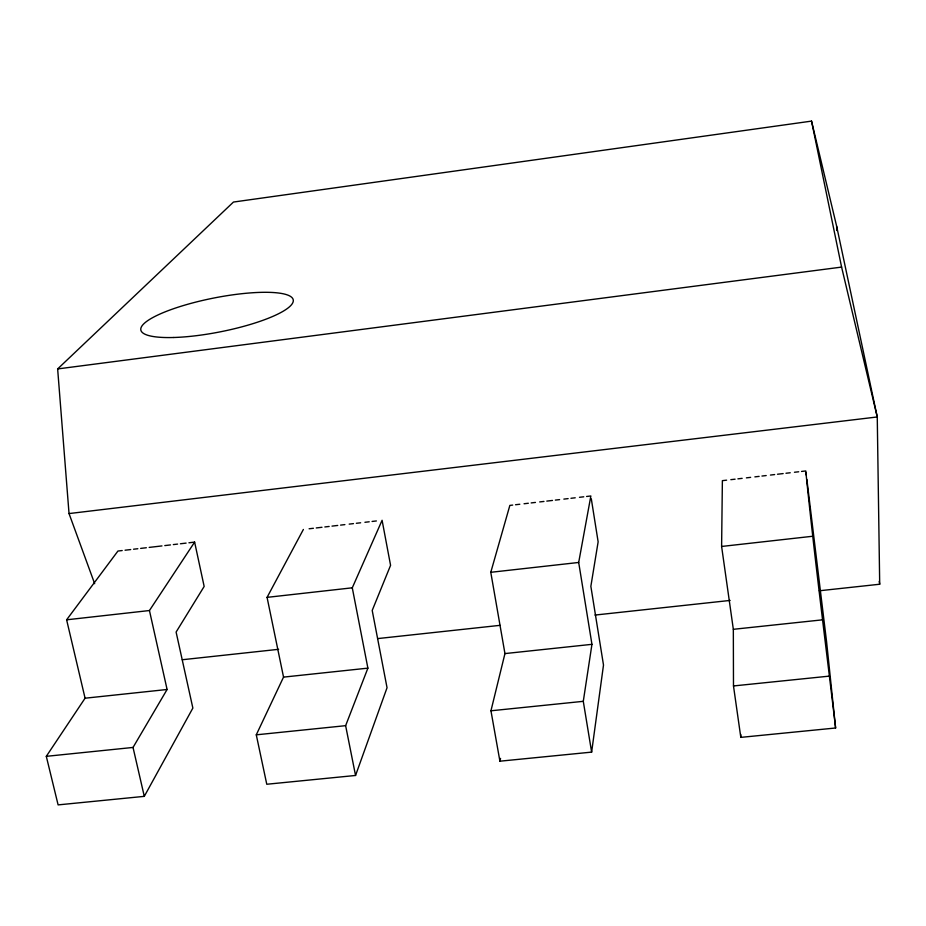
<?xml version="1.0" encoding="UTF-8"?>
<svg xmlns="http://www.w3.org/2000/svg" width="926" height="926" viewBox="0 0 926 926"><rect width="100%" height="100%" fill="white"/><g stroke="black" fill="none" stroke-linecap="round" stroke-linejoin="round"><path stroke-width="1.39" d="M806.859 479.436L826.571 641.683L835.611 727.998L740.812 737.374L733.485 685.946L733.334 629.31L721.609 546.456L722.373 480.663L726.609 480.166M512.691 505.075L509.856 505.411L490.78 572.303L504.948 653.582L490.954 710.786L499.913 761.195L591.633 752.12L603.497 665.053L590.857 586.332L598.138 541.837L591.297 498.755M591.633 752.12L583.287 701.329L591.945 644.334L578.692 562.464L590.857 495.977L586.598 496.475M499.913 761.195L500.549 758.382M355.549 775.467L387.045 687.74L372.206 610.442L390.575 565.335L382.091 520.285L352.285 587.813L367.888 668.144L345.63 725.671L355.549 775.467L266.769 784.253L256.282 734.827L283.541 677.114L267.07 597.363L303.381 529.452M122.197 550.553L117.938 551.039L66.614 619.807L85.076 698.204L46.3 756.334L58.107 804.891L144.294 796.36L192.863 708.077L176.102 632.064L204.16 586.447L194.622 542.115L188.939 542.775M144.294 796.36L133.031 747.444L167.097 689.488L149.445 610.535L194.622 542.115M94.672 583.704L69.033 513.571L57.643 368.93L233.456 202.053L811.535 121.109L836.641 226.21L877.258 416.966L879.7 584.237L819.302 590.776M57.643 368.93L841.595 267.093L877.258 416.966L69.033 513.571M125.045 550.218L130.716 549.558M133.564 549.222L137.824 548.724M140.659 548.4L146.343 547.741M149.179 547.405L161.957 545.923M164.805 545.588L170.477 544.928M173.324 544.592L177.584 544.094M180.42 543.77L186.103 543.111M309.11 528.781L313.405 528.283M316.264 527.947L321.982 527.288M324.852 526.952L329.147 526.454M332.006 526.118L337.724 525.447M340.594 525.111L344.889 524.614M349.183 524.116L353.466 523.618M356.336 523.283L360.631 522.785M364.925 522.287L369.219 521.789M372.078 521.454L376.373 520.956M515.539 504.739L519.799 504.253M524.058 503.756L528.329 503.258M531.165 502.922L535.436 502.424M539.696 501.927L543.956 501.441M546.803 501.105L552.486 500.445M555.334 500.109L559.593 499.612M563.853 499.114L568.124 498.616M570.96 498.292L575.22 497.794M579.491 497.297L583.75 496.799M730.845 479.668L735.094 479.182M737.918 478.846L742.154 478.36M746.402 477.862L750.639 477.365M754.875 476.878L759.123 476.381M761.948 476.045L766.196 475.559M770.432 475.061L774.668 474.563M777.504 474.239L783.153 473.58M785.977 473.255L790.225 472.758M794.462 472.26L798.698 471.774M801.534 471.438L805.77 470.952C814.371 556.781 825.494 642.331 835.611 727.998M66.614 619.807L149.445 610.535M267.07 597.363L352.285 587.813M490.78 572.303L578.692 562.464M721.609 546.456L812.368 536.293M182.283 659.74L278.622 649.311M377.843 638.57L500.075 625.339M594.978 615.061L730.151 600.43M85.076 698.204L167.097 689.488M283.541 677.114L367.888 668.144M504.948 653.582L591.945 644.334M733.334 629.31L823.098 619.772M46.3 756.334L133.031 747.444M256.282 734.827L345.63 725.671M490.954 710.786L583.287 701.329M733.485 685.946L828.944 676.165M811.535 121.109L841.595 267.093M879.202 581.401L879.7 584.237M805.956 472.364L806.314 475.188M836.641 226.21L836.768 230.528M740.788 734.48L740.812 737.374M173.799 337.492A77.657 17.2 -11.2 0 0 293.056 302.05A77.657 17.2 -11.2 0 0 184.251 305.279A77.657 17.2 -11.2 0 0 173.799 337.492"/></g></svg>
